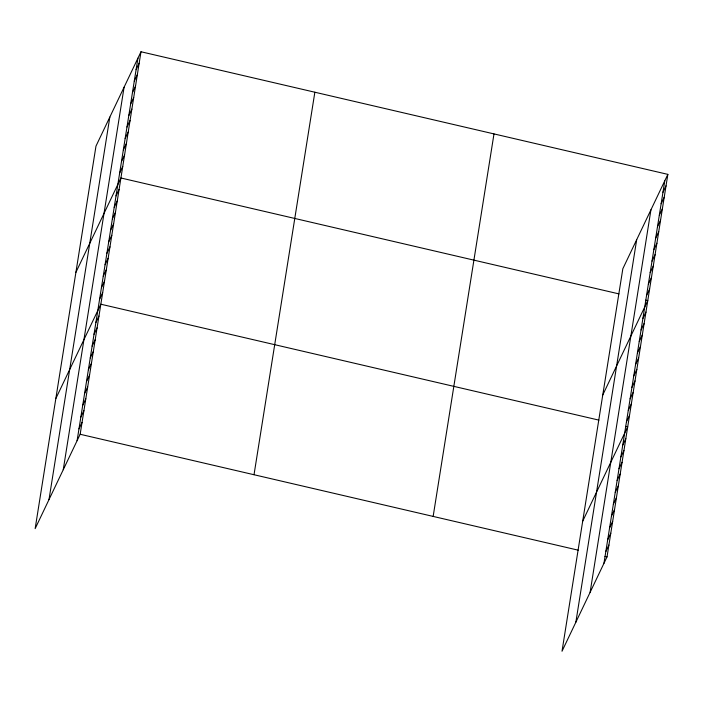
<?xml version="1.0" encoding="UTF-8"?>
<svg xmlns="http://www.w3.org/2000/svg" width="703" height="703" viewBox="0 0 703 703"><rect width="100%" height="100%" fill="white"/><g stroke="black" fill="none" stroke-linecap="round" stroke-linejoin="round"><path stroke-width="1.05" d="M48.99 499.605L109.826 117.102M63.252 469.709L124.088 87.198M77.093 440.684L137.929 58.182M140.987 51.758L95.977 146.119L35.15 528.63L80.16 434.269L140.987 51.758L667.85 174.37L607.023 556.881L562.013 651.242L622.84 268.731L667.85 174.37M254.02 474.727L314.856 92.225M433.153 516.415L493.989 133.913M575.854 622.217L636.681 239.714M590.116 592.321L650.943 209.81M603.956 563.296L664.792 180.794M136.101 69.659L139.168 63.235M134.273 81.126L137.34 74.711M132.454 92.603L135.512 86.188M130.626 104.079L133.693 97.664M128.798 115.556L131.865 109.132M126.979 127.032L130.037 120.608M125.152 138.509L128.218 132.085M123.324 149.985L126.391 143.561M121.505 161.453L124.563 155.038M119.677 172.929L122.735 166.514M75.906 272.351L120.916 177.991L618.974 293.898M116.03 195.882L119.088 189.459M114.202 207.359L117.26 200.935M112.375 218.835L115.441 212.411M110.556 230.312L113.614 223.888M108.728 241.779L111.786 235.364M106.9 253.256L109.967 246.841M105.081 264.732L108.139 258.317M103.253 276.209L106.311 269.785M101.425 287.685L104.492 281.262M99.606 299.162L102.664 292.738M55.836 398.575L100.837 304.214L598.894 420.122M95.898 322.457L98.956 316.042M94.017 334.276L97.084 327.862M92.137 346.104L95.204 339.681M90.256 357.924L93.323 351.509M88.376 369.752L91.443 363.328M86.495 381.571L89.562 375.156M84.615 393.399L87.682 386.975M82.734 405.218L85.801 398.803M80.854 417.037L83.921 410.622M78.973 428.865L82.04 422.441M662.964 192.262L666.022 185.847M661.136 203.738L664.203 197.323M659.317 215.215L662.375 208.8M657.49 226.691L660.548 220.276M655.662 238.168L658.729 231.744M653.843 249.644L656.901 243.22M652.015 261.121L655.073 254.697M650.187 272.588L653.254 266.173M648.368 284.065L651.426 277.65M646.54 295.541L649.598 289.126M602.77 394.963L647.779 300.603L645.714 300.119M642.885 318.494L645.952 312.07M641.066 329.971L644.124 323.547M639.238 341.447L642.305 335.023M637.41 352.915L640.477 346.5M635.591 364.391L638.649 357.976M633.763 375.868L636.83 369.453M631.935 387.344L635.002 380.929M630.116 398.821L633.175 392.397M628.289 410.297L631.356 403.874M626.461 421.774L629.528 415.35M582.69 521.187L627.7 426.826L625.644 426.343M622.761 445.069L625.819 438.646M620.881 456.888L623.939 450.474M619 468.716L622.058 462.293M617.12 480.536L620.178 474.121M615.239 492.364L618.297 485.94M613.359 504.183L616.417 497.768M611.478 516.011L614.536 509.587M609.598 527.83L612.665 521.406M607.717 539.649L610.784 533.234M605.837 551.477L608.903 545.053M80.16 434.269L578.217 550.177M604.958 556.398L607.023 556.881"/></g></svg>
